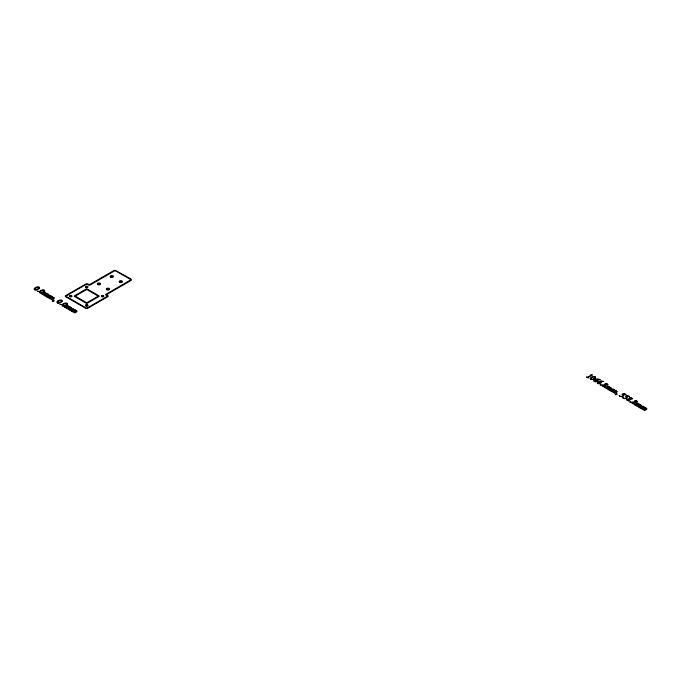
<?xml version="1.0" encoding="UTF-8"?>
<svg xmlns="http://www.w3.org/2000/svg" width="681" height="681" viewBox="0 0 681 681"><rect width="100%" height="100%" fill="white"/><g stroke="black" fill="none" stroke-linecap="round" stroke-linejoin="round"><path stroke-width="1.02" d="M86.742 286.965L87.423 287.356M102.618 296.141L103.291 296.533M70.773 296.141L71.445 296.533M86.759 305.335L87.432 305.726M47.057 297.001L48.581 297.878L50.488 296.235L51.645 296.431L51.143 297.342L48.989 298.014L50.445 298.959L52.318 297.299L53.467 297.486L53.68 297.929L51.356 299.24C50.59 299.998 53.458 299.963 54.395 298.116L54.105 297.444L52.446 297.154L52.292 296.397L50.692 296.082C51.245 294.55 48.521 296.388 47.576 297.103L45.414 296.048L47.917 295.154L48.113 294.396L46.963 294.209L45.091 295.869L43.55 294.975L45.789 294.252L46.291 293.341L45.133 293.145L43.235 294.796L41.703 293.911L42.231 294.013C43.167 293.298 45.908 291.459 45.338 292.992L48.76 294.354L49.041 295.026L46.963 296.346L47.015 296.873M34.816 288.804L34.765 289.757L35.982 289.842L38.928 288.225L39.055 287.254L37.336 287.339L34.816 288.804M39.975 291.783L39.924 292.736L41.141 292.821L44.086 291.204L44.214 290.234L42.494 290.319L39.975 291.783M57.553 301.93L57.502 302.892L58.728 302.968L61.665 301.351L61.792 300.381L60.081 300.466L57.553 301.93M62.712 304.909L62.661 305.871L63.886 305.948L66.823 304.33L66.951 303.36L65.24 303.445L62.712 304.909M590.878 378.406L590.827 379.368L592.044 379.445L594.99 377.836L595.117 376.857L593.398 376.951L590.878 378.406M619.259 395.508L619.684 396.257L621.523 396.742L623.294 396.333L623.966 395.38L623.055 394.163L623.924 393.993C625.447 395.499 627.669 394.478 624.417 393.652L621.974 394.188L622.817 394.963L622.494 396.223L620.348 396.351L619.259 395.508M622.698 397.491L623.124 398.24L624.962 398.734L626.733 398.317L627.405 397.363L626.494 396.146L627.363 395.976C628.861 397.483 631.125 396.495 627.856 395.635L625.473 396.155L626.256 396.955L625.933 398.206L623.787 398.334L622.698 397.491M98.26 283.798C99.298 285.45 100.243 282.572 98.26 283.798M107.275 288.991C108.305 290.651 109.258 287.765 107.275 288.991M111.122 276.367C112.161 278.027 113.106 275.15 111.122 276.367M120.137 281.559C121.175 283.219 122.12 280.342 120.137 281.559M592.266 375.018L588.18 377.393L588.324 378.066L586.426 376.968L587.167 377.155C591.457 376.653 589.499 373.597 592.266 375.018M69.998 306.884L71.777 308.152C70.841 310.008 67.972 310.042 68.747 309.276L71.071 307.965L70.858 307.523L69.7 307.335L67.836 308.995L66.295 308.101L68.526 307.386L69.036 306.476L67.87 306.271L65.972 307.923L64.448 307.037L64.967 307.14C65.912 306.424 68.645 304.586 68.074 306.127L69.998 306.884M75.353 309.974L77.132 311.243C76.195 313.09 73.327 313.124 74.101 312.366L76.417 311.055L76.204 310.613L75.055 310.425L73.182 312.085L71.641 311.191L73.88 310.476L74.382 309.566L73.225 309.361L71.326 311.013L69.794 310.127L70.322 310.23C71.258 309.514 73.999 307.676 73.429 309.217L75.353 309.974M610.202 387.336L611.981 388.604C611.044 390.451 608.176 390.485 608.95 389.728L611.266 388.417L611.061 387.974L609.904 387.787L608.031 389.447L606.49 388.553L608.729 387.838L609.231 386.927L608.073 386.723L606.175 388.374L604.643 387.489L605.171 387.591C606.081 386.876 608.848 385.071 608.278 386.57L610.202 387.336M615.547 390.426L617.335 391.694C616.399 393.541 613.53 393.575 614.296 392.818L616.62 391.507L616.407 391.064L615.258 390.877L613.47 392.486L611.844 391.643L614.083 390.92L614.585 390.009L613.428 389.813L611.521 391.464L609.997 390.579L610.516 390.681C611.461 389.966 614.194 388.127 613.632 389.66L615.547 390.426M639.817 404.437L641.596 405.706C640.659 407.553 637.791 407.587 638.565 406.829L640.889 405.518L640.676 405.076L639.527 404.889L637.654 406.548L636.114 405.655L638.344 404.931L638.855 404.02L637.697 403.824L635.79 405.467L634.266 404.591L634.786 404.693C635.731 403.978 638.463 402.139 637.901 403.671L639.817 404.437M645.171 407.527L646.95 408.787C646.014 410.643 643.145 410.677 643.92 409.919L646.235 408.609L646.022 408.166L644.873 407.979L643 409.639L641.459 408.745L643.698 408.021L644.2 407.11L643.043 406.915L641.144 408.557L639.612 407.681L640.14 407.783C641.076 407.059 643.817 405.229 643.247 406.761L645.171 407.527M53.646 300.849L52.224 301.121L54.054 300.959L54.131 300.278L53.322 300.261L53.646 300.849M616.586 394.427L615.164 394.699L616.995 394.537L617.071 393.856L616.271 393.839L616.586 394.427M602.489 385.054L602.081 385.744L604.021 386.834L605.196 386.578L605.613 385.105L607.665 385.003L608.022 384.425L606.192 383.386L605.068 383.607L604.643 384.842L602.489 385.054M626.954 399.177L626.546 399.866L628.478 400.956L629.661 400.7L630.07 399.228L632.121 399.126L632.479 398.547L630.649 397.508L629.525 397.73L629.099 398.964L626.954 399.177M632.113 402.156L631.704 402.846L633.636 403.935L634.82 403.68L635.228 402.207L637.28 402.105L637.637 401.526L635.807 400.488L634.683 400.709L634.258 401.943L632.113 402.156M106.645 294.609L107.598 295.282A1.924 1.107 0 0 1 108.202 296.15A2.06 1.192 0 0 1 107.973 296.652L87.389 308.467A1.864 1.073 0 0 1 85.976 308.467L65.393 296.593A1.864 1.073 0 0 1 65.393 295.775L85.993 283.9A2.111 1.217 0 0 1 87.585 283.892L89.5 284.598L114.025 270.485A2.162 1.243 0 0 1 115.166 270.306L130.897 278.887L131.484 279.721A2.162 1.243 0 0 1 131.186 280.376L106.645 294.609M38.4 291.34L37.319 291.34L38.4 291.34M61.137 304.467L60.056 304.467L61.137 304.467M601.34 384.918L600.259 384.918L601.34 384.918M630.955 402.02L629.874 402.02L630.955 402.02M605.784 383.786L605.545 384.918L607.537 384.288L605.784 383.786M630.24 397.908L630.01 399.04L631.994 398.411L630.24 397.908M635.399 400.888L635.169 402.02L637.152 401.381L635.399 400.888M604.856 385.923L603.741 386.587L602.608 385.863L604.685 385.029L604.856 385.923M629.312 400.045L628.197 400.709L627.065 399.985L629.142 399.151L629.312 400.045M634.479 403.024L633.356 403.688L632.223 402.965L634.3 402.13L634.479 403.024M597.935 380.628L595.739 381.862L594.224 381.556L593.696 380.611L594.683 379.479L597.663 378.849L600.259 379.53L596.207 379.555L597.935 380.628M601.374 382.62L599.178 383.846L597.663 383.539L597.135 382.603L598.122 381.471L601.102 380.832L603.698 381.513L599.655 381.539L601.374 382.62M35.335 287.603L34.05 288.872L34.535 289.842L37.012 289.987L39.643 288.318L39.251 287.161L37.132 286.914L35.335 287.603M40.494 290.583L39.209 291.851L39.694 292.821L42.171 292.966L44.801 291.298L44.41 290.14L42.29 289.893L40.494 290.583M58.072 300.73L56.787 301.998L57.281 302.977L59.749 303.122L62.38 301.445L61.997 300.287L59.877 300.04L58.072 300.73M63.231 303.709L61.945 304.977L62.439 305.956L64.908 306.092L67.538 304.424L67.155 303.266L65.035 303.019L63.231 303.709M591.397 377.206L590.112 378.474L590.597 379.453L593.074 379.598L595.705 377.921L595.313 376.763L593.194 376.525L591.397 377.206M595.092 379.981L594.258 380.73L594.47 381.462L597.024 380.705L596.803 379.913L595.092 379.981M598.531 381.964L597.697 382.722L597.909 383.446L600.463 382.688L600.242 381.896L598.531 381.964M75.276 296.116L86.742 302.781L98.243 296.141L86.742 289.502L75.276 296.116M85.942 284.564L66.5 295.792A0.953 0.553 0 0 0 66.5 296.575L86.002 307.829A0.962 0.553 0 0 0 87.364 307.829L106.943 296.524A1.013 0.587 0 0 0 106.806 295.622L105.998 295.162A1.2 0.69 0 0 1 105.998 294.183L130.173 280.223A1.2 0.69 0 0 0 130.173 279.253L115.983 271.064A1.2 0.69 0 0 0 114.289 271.064L90.13 285.007A1.209 0.698 0 0 1 88.436 285.016L87.636 284.564A1.209 0.698 0 0 0 85.942 284.564M86.07 289.11L74.561 295.75A0.953 0.553 0 0 0 74.561 296.533L86.07 303.181A0.953 0.553 0 0 0 87.423 303.181L98.932 296.533A0.953 0.553 0 0 0 98.932 295.75L87.423 289.11A0.953 0.553 0 0 0 86.07 289.11M69.973 296.652A1.2 0.69 0 0 0 71.948 296.278A1.2 0.69 0 0 0 70.398 295.486A1.2 0.69 0 0 0 69.973 296.652M85.942 287.476A1.2 0.69 0 0 0 87.917 287.11A1.2 0.69 0 0 0 86.376 286.309A1.2 0.69 0 0 0 85.942 287.476M101.835 296.661A1.2 0.69 0 0 0 103.793 296.269A1.2 0.69 0 0 0 102.227 295.486A1.2 0.69 0 0 0 101.835 296.661M106.772 289.783A1.677 0.97 0 0 0 109.573 289.348A1.677 0.97 0 0 0 107.521 288.157A1.677 0.97 0 0 0 106.772 289.783M110.628 277.158A1.677 0.97 0 0 0 113.429 276.724A1.677 0.97 0 0 0 111.378 275.541A1.677 0.97 0 0 0 110.628 277.158M97.758 284.581A1.677 0.97 0 0 0 100.567 284.147A1.677 0.97 0 0 0 98.515 282.964A1.677 0.97 0 0 0 97.758 284.581M86.061 305.897A1.2 0.69 0 0 0 87.943 305.403A1.2 0.69 0 0 0 86.257 304.705A1.2 0.69 0 0 0 86.061 305.897M119.635 282.351A1.677 0.97 0 0 0 122.444 281.917A1.677 0.97 0 0 0 120.392 280.734A1.677 0.97 0 0 0 119.635 282.351M86.07 287.356A0.953 0.553 0 0 0 87.67 287.11A0.953 0.553 0 0 0 86.496 286.429A0.953 0.553 0 0 0 86.07 287.356M101.937 296.533A0.953 0.553 0 0 0 103.538 296.286A0.953 0.553 0 0 0 102.371 295.605A0.953 0.553 0 0 0 101.937 296.533M86.078 305.726A0.953 0.553 0 0 0 87.679 305.48A0.953 0.553 0 0 0 86.504 304.799A0.953 0.553 0 0 0 86.078 305.726M70.092 296.533A0.953 0.553 0 0 0 71.701 296.286A0.953 0.553 0 0 0 70.526 295.605A0.953 0.553 0 0 0 70.092 296.533"/></g></svg>
